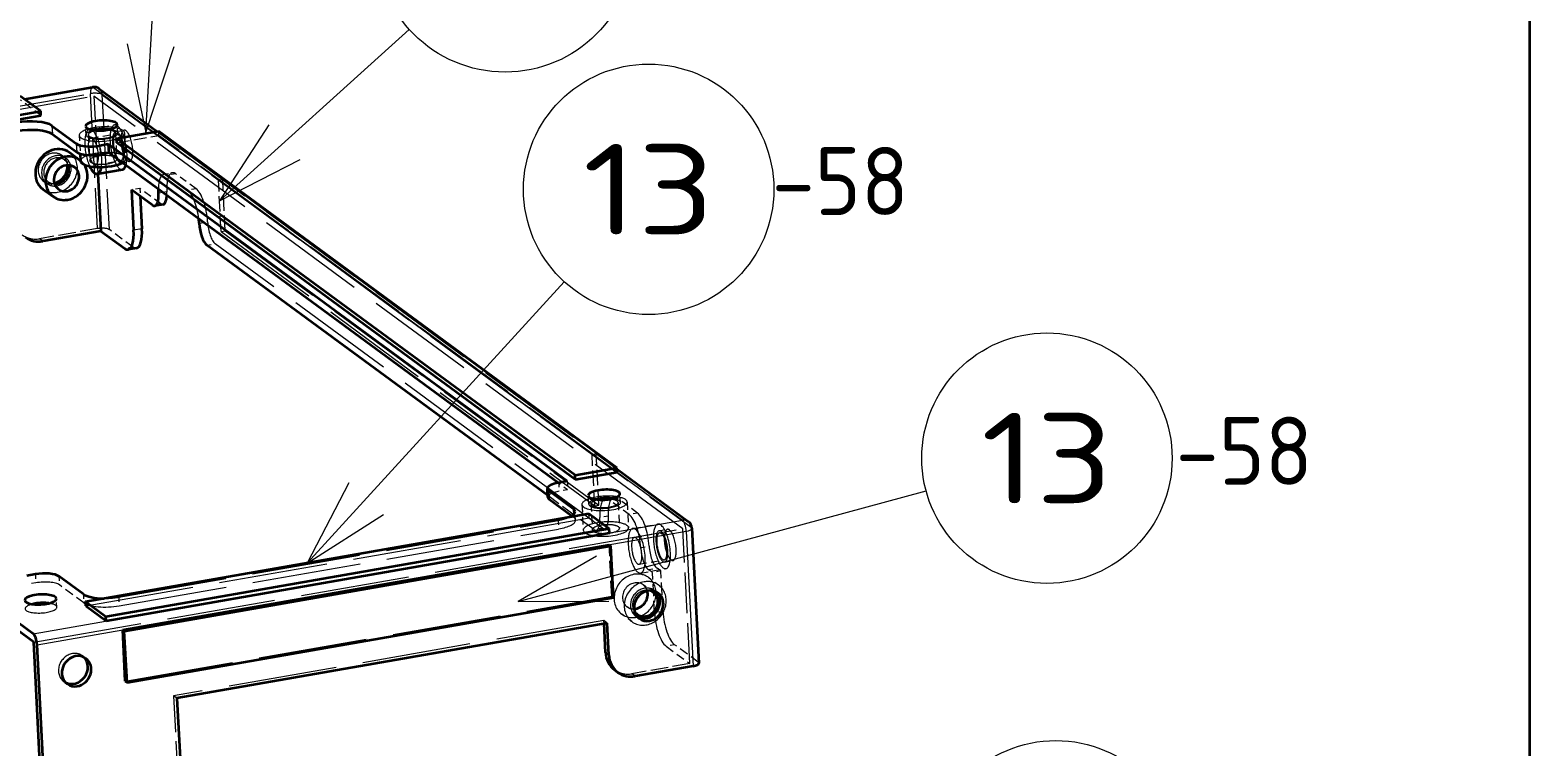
# Model space of a CAD drawing. Extents: x 23 to 417, y 3 to 294.
# Drawn here: x 123.17 to 156.29, y 163 to 178.82 of the extents above; entities that cross this region are included whole.
import ezdxf
from ezdxf.enums import TextEntityAlignment as Align

# ---------------------------------------------------------------- set-up
doc = ezdxf.new("R2010")
doc.units = 0
doc.linetypes.add('DASHED', pattern=[15, 12, -3])
doc.layers.get('0').update_dxf_attribs({"lineweight": 13})
doc.styles.get("Standard").update_dxf_attribs({"font": 'isocp.shx'})

# ---------------------------------------------------------------- blocks, each defined once
blk = doc.blocks.new('BLOCK4712')
at = {"color": 7, "lineweight": 13}
blk.add_text('-58', height=7.5, dxfattribs=at).set_placement((128.26, 45.98), (143.4, 45.98), align=Align.FIT)
blk = doc.blocks.new('BLOCK4713')
at = {"color": 7, "lineweight": 13}
blk.add_text('-58', height=7.5, dxfattribs=at).set_placement((83.67, 75.75), (98.81, 75.75), align=Align.FIT)
blk = doc.blocks.new('BLOCK4723')
at = {"color": 7, "lineweight": 13}
blk.add_line((11.2, -8.36), (101.3, 2.32), dxfattribs=at)
blk.add_lwpolyline([(20.49, -4.65), (11.2, -8.36), (21.1, -9.79)], dxfattribs=at)
blk.add_circle((115.03, 3.94), 13.82, dxfattribs=at)
blk.add_text('13', height=10, dxfattribs=at).set_placement((107.76, -1.06), (122.3, -1.06), align=Align.FIT)
blk = doc.blocks.new('BLOCK4724')
at = {"color": 7, "lineweight": 13}
blk.add_line((55.68, 33.1), (100.71, 45.3), dxfattribs=at)
blk.add_lwpolyline([(64.33, 38.12), (55.68, 33.1), (65.68, 33.13)], dxfattribs=at)
blk.add_circle((114.05, 48.92), 13.82, dxfattribs=at)
blk.add_text('13', height=10, dxfattribs=at).set_placement((106.78, 43.92), (121.32, 43.92), align=Align.FIT)
blk = doc.blocks.new('BLOCK4725')
at = {"color": 7, "lineweight": 13}
blk.add_line((32.41, 37.33), (60.77, 68.38), dxfattribs=at)
blk.add_lwpolyline([(37.01, 46.21), (32.41, 37.33), (40.83, 42.72)], dxfattribs=at)
blk.add_circle((70.09, 78.59), 13.82, dxfattribs=at)
blk.add_text('13', height=10, dxfattribs=at).set_placement((62.82, 73.59), (77.36, 73.59), align=Align.FIT)
blk = doc.blocks.new('BLOCK4726')
at = {"color": 7, "lineweight": 13}
blk.add_line((14.59, 84.86), (16.77, 124.2), dxfattribs=at)
blk.add_lwpolyline([(12.54, 94.65), (14.59, 84.86), (17.71, 94.36)], dxfattribs=at)
blk.add_circle((17.54, 138.01), 13.82, dxfattribs=at)
blk.add_text('13', height=10, dxfattribs=at).set_placement((10.27, 133.01), (24.8, 133.01), align=Align.FIT)
blk = doc.blocks.new('BLOCK4731')
at = {"color": 7, "lineweight": 13}
blk.add_line((22.72, 77.32), (43.67, 96.22), dxfattribs=at)
blk.add_lwpolyline([(28.16, 85.72), (22.72, 77.32), (31.63, 81.87)], dxfattribs=at)
blk.add_circle((54.24, 105.76), 14.24, dxfattribs=at)
blk.add_text('13', height=10, dxfattribs=at).set_placement((46.47, 100.76), (62.01, 100.76), align=Align.FIT)
blk = doc.blocks.new('BLOCK4732')
at = {"color": 7, "lineweight": 35, "ltscale": 0.190208}
blk.add_line((1.19, 88.54), (8.69, 89.85), dxfattribs=at)
at = {"color": 7, "lineweight": 13, "ltscale": 0.191685}
blk.add_line((1.26, 88.49), (8.81, 89.81), dxfattribs=at)
at = {"color": 7, "lineweight": 13, "ltscale": 0.206931}
blk.add_line((8.81, 89.81), (15.48, 84.91), dxfattribs=at)
at = {"color": 7, "lineweight": 35, "ltscale": 0.198275}
blk.add_line((9.45, 89.67), (15.84, 84.98), dxfattribs=at)
at = {"color": 7, "linetype": 'DASHED', "lineweight": 13}
for p, q in [((-63.17, 76.61), (8.48, 89.14)), ((-62.8, 76.34), (8.86, 88.87)), ((73.86, 41.13), (8.86, 88.87)), ((9.78, 89.03), (74.79, 41.3)), ((15.48, 84.91), (66.62, 47.37)), ((15.84, 84.98), (66.6, 47.71)), ((66.62, 47.37), (16.01, 84.53)), ((63.84, 49.33), (22.6, 79.61)), ((64.31, 49.42), (23.07, 79.69)), ((22.9, 73.93), (64.14, 43.65)), ((23.36, 74.01), (64.6, 43.73)), ((64.99, 41.2), (22.25, 72.58)), ((7.96, 32.61), (63.51, 42.33)), ((11.59, 33.57), (60.1, 42.05)), ((2.21, 28.61), (73.86, 41.13)), ((11.64, 32.62), (60.15, 41.1)), ((12.32, 24.3), (66.02, 33.68)), ((65.14, 31), (17.65, 22.7))]:
    blk.add_line(p, q, dxfattribs=at)
at = {"color": 7, "lineweight": 35, "ltscale": 0.069764}
for p, q in [((2.98, 87.23), (0.73, 88.88)), ((63.49, 42.8), (65.74, 41.15)), ((7.94, 33.09), (10.19, 31.44)), ((7.96, 32.61), (10.21, 30.96))]:
    blk.add_line(p, q, dxfattribs=at)
at = {"color": 7, "linetype": 'DASHED', "lineweight": 13, "ltscale": 0.069764}
for p, q in [((3, 86.75), (0.75, 88.41)), ((19.21, 78.49), (16.96, 80.14)), ((20.13, 78.65), (17.88, 80.3)), ((67.94, 42.7), (65.69, 44.35)), ((68.87, 42.86), (66.62, 44.52)), ((63.51, 42.33), (65.76, 40.67))]:
    blk.add_line(p, q, dxfattribs=at)
at = {"color": 7, "linetype": 'DASHED', "lineweight": 13, "ltscale": 0.372545}
for p, q in [((9.26, 74.26), (8.48, 89.14)), ((10.56, 74.15), (9.78, 89.03)), ((74.64, 26.25), (73.86, 41.13)), ((74.79, 41.3), (75.56, 26.41))]:
    blk.add_line(p, q, dxfattribs=at)
at = {"color": 7, "linetype": 'DASHED', "lineweight": 13, "ltscale": 0.214502}
blk.add_line((8.86, 88.87), (9.3, 80.3), dxfattribs=at)
at = {"color": 7, "lineweight": 35}
for p, q in [((-52.57, 77.52), (2.98, 87.23)), ((-52.54, 77.04), (3, 86.75)), ((66.59, 47.84), (15.98, 85)), ((61.09, 46.37), (10.44, 83.56)), ((61.96, 47.03), (11.35, 84.19)), ((61.99, 46.56), (11.38, 83.72)), ((60.09, 46.2), (10.49, 82.62)), ((2.16, 29.55), (-62.85, 77.29)), ((2.21, 28.61), (-62.8, 76.34)), ((58.95, 44.79), (21.32, 72.42)), ((7.94, 33.09), (63.49, 42.8)), ((10.19, 31.44), (65.74, 41.15)), ((10.21, 30.96), (65.76, 40.67)), ((12.03, 29.98), (65.72, 39.37)), ((12.21, 29.84), (65.91, 39.23)), ((12.51, 24.16), (66.2, 33.55)), ((65.51, 30.73), (18.02, 22.42)), ((8.99, -101.88), (2.21, 28.61)), ((9.36, -102.16), (2.58, 28.33))]:
    blk.add_line(p, q, dxfattribs=at)
at = {"color": 7, "lineweight": 35, "ltscale": 0.011862}
for p, q in [((3, 86.75), (2.98, 87.23)), ((11.38, 83.72), (11.35, 84.19)), ((61.99, 46.56), (61.96, 47.03)), ((66.62, 47.37), (66.59, 47.84)), ((65.76, 40.67), (65.74, 41.15)), ((7.96, 32.61), (7.94, 33.09)), ((10.21, 30.96), (10.19, 31.44))]:
    blk.add_line(p, q, dxfattribs=at)
at = {"color": 7, "lineweight": 13, "ltscale": 0.023723}
for p, q in [((4.22, 85.6), (4.27, 84.66)), ((6.91, 83.63), (6.96, 82.68)), ((9.51, 83.4), (9.56, 82.45)), ((59.06, 45.34), (59.11, 44.39))]:
    blk.add_line(p, q, dxfattribs=at)
at = {"color": 7, "lineweight": 35, "ltscale": 0.083411}
for p, q in [((4.22, 85.6), (6.91, 83.63)), ((4.27, 84.66), (6.96, 82.68)), ((59.06, 45.34), (61.75, 43.36)), ((7.69, 33.91), (5, 35.89))]:
    blk.add_line(p, q, dxfattribs=at)
at = {"color": 7, "linetype": 'DASHED', "lineweight": 13, "ltscale": 0.051232}
blk.add_line((7.24, 84.55), (7.35, 82.51), dxfattribs=at)
at = {"color": 7, "linetype": 'DASHED', "lineweight": 13, "ltscale": 0.023723}
for p, q in [((7.99, 84.59), (7.94, 85.54)), ((11.49, 84.77), (11.44, 85.72)), ((61.09, 46.37), (61.14, 45.43)), ((60.16, 46.21), (60.21, 45.26)), ((63.47, 43.85), (63.43, 44.8)), ((66.97, 44.03), (66.92, 44.98)), ((60.1, 42.05), (60.15, 41.1)), ((62.02, 42.09), (61.97, 43.03)), ((2.4, 36.11), (2.45, 35.16)), ((5, 35.89), (5.05, 34.94)), ((4.77, 32.48), (4.72, 33.42)), ((7.69, 33.91), (7.74, 32.96)), ((11.59, 33.57), (11.64, 32.62))]:
    blk.add_line(p, q, dxfattribs=at)
at = {"color": 7, "linetype": 'DASHED', "lineweight": 13, "ltscale": 0.071169}
for p, q in [((8.24, 84.6), (8.39, 81.76)), ((11.24, 84.76), (11.38, 81.92)), ((12.24, 84.81), (12.38, 81.97)), ((62.73, 43.81), (62.87, 40.97)), ((63.72, 43.87), (63.87, 41.02)), ((66.72, 44.02), (66.87, 41.18)), ((67.72, 44.07), (67.87, 41.23))]:
    blk.add_line(p, q, dxfattribs=at)
at = {"color": 7, "linetype": 'DASHED', "lineweight": 13, "ltscale": 0.070486}
for p, q in [((8.36, 85.21), (11.14, 85.69)), ((8.53, 84.22), (11.31, 84.71)), ((9.05, 81.27), (11.83, 81.75)), ((68.34, 41.17), (71.12, 41.65)), ((68.51, 40.18), (71.29, 40.67)), ((69.03, 37.23), (71.81, 37.71)), ((69.2, 36.24), (71.98, 36.73))]:
    blk.add_line(p, q, dxfattribs=at)
at = {"color": 7, "linetype": 'DASHED', "lineweight": 13, "ltscale": 0.023495}
for p, q in [((11.27, 84.95), (12.19, 85.12)), ((11.87, 81.51), (12.79, 81.67)), ((16.59, 80.25), (17.51, 80.41)), ((17.88, 80.3), (16.96, 80.14)), ((13.93, 78.69), (13, 78.53)), ((20.13, 78.65), (19.21, 78.49)), ((16.25, 76.99), (15.33, 76.83)), ((20.48, 74.85), (21.4, 75.01)), ((13.18, 72.22), (12.26, 72.06)), ((21.32, 72.42), (22.25, 72.58)), ((65.32, 44.47), (66.25, 44.63)), ((66.62, 44.52), (65.69, 44.35)), ((65.64, 42.53), (64.71, 42.37)), ((68.87, 42.86), (67.94, 42.7)), ((64.99, 41.2), (64.06, 41.04)), ((65.23, 41.13), (64.31, 40.97)), ((71.25, 40.91), (72.17, 41.07)), ((69.21, 39.06), (70.14, 39.22)), ((70.06, 36.64), (70.98, 36.8)), ((71.43, 36.47), (70.51, 36.31)), ((71.85, 37.46), (72.78, 37.63)), ((2.45, 35.16), (1.52, 35)), ((71.67, 32.01), (70.74, 31.85)), ((72.94, 28.34), (72.01, 28.18))]:
    blk.add_line(p, q, dxfattribs=at)
at = {"color": 7, "lineweight": 35, "ltscale": 0.117476}
for p, q in [((11.35, 84.19), (15.98, 85)), ((61.96, 47.03), (66.59, 47.84)), ((61.99, 46.56), (66.62, 47.37))]:
    blk.add_line(p, q, dxfattribs=at)
at = {"color": 7, "linetype": 'DASHED', "lineweight": 13, "ltscale": 0.117476}
blk.add_line((11.38, 83.72), (16.01, 84.53), dxfattribs=at)
at = {"color": 7, "linetype": 'DASHED', "lineweight": 13, "ltscale": 0.011862}
for p, q in [((16.01, 84.53), (15.98, 85)), ((63.51, 42.33), (63.49, 42.8))]:
    blk.add_line(p, q, dxfattribs=at)
at = {"color": 7, "lineweight": 35, "ltscale": 0.023584}
for p, q in [((10.44, 83.56), (9.51, 83.4)), ((10.49, 82.62), (9.56, 82.45)), ((61.09, 46.37), (60.16, 46.21))]:
    blk.add_line(p, q, dxfattribs=at)
at = {"color": 7, "lineweight": 35, "ltscale": 0.023723}
for p, q in [((10.44, 83.56), (10.49, 82.62)), ((58.96, 44.61), (58.91, 45.56))]:
    blk.add_line(p, q, dxfattribs=at)
at = {"color": 7, "linetype": 'DASHED', "lineweight": 13, "ltscale": 0.011627}
for p, q in [((5.37, 82.32), (5.75, 82.04)), ((3.3, 79.5), (3.67, 79.22)), ((3.24, 72.87), (2.86, 73.14)), ((70.75, 34.31), (71.13, 34.04)), ((68.68, 31.49), (69.05, 31.22)), ((65.51, 30.73), (65.14, 31)), ((7.6, 27.1), (7.98, 26.82)), ((68.62, 24.86), (68.24, 25.14)), ((5.53, 24.28), (5.91, 24)), ((18.02, 22.42), (17.65, 22.7))]:
    blk.add_line(p, q, dxfattribs=at)
at = {"color": 7, "linetype": 'DASHED', "lineweight": 13, "ltscale": 0.034882}
for p, q in [((5.6, 81.84), (6.72, 81.02)), ((3.82, 79.42), (4.95, 78.6)), ((70.6, 34.11), (69.48, 34.94)), ((71.19, 34.92), (70.07, 35.74)), ((68.24, 30.89), (67.11, 31.71)), ((68.83, 31.69), (67.7, 32.52))]:
    blk.add_line(p, q, dxfattribs=at)
at = {"color": 7, "lineweight": 35, "ltscale": 0.034882}
for p, q in [((6.19, 82.65), (7.31, 81.82)), ((3.23, 78.62), (4.35, 77.79))]:
    blk.add_line(p, q, dxfattribs=at)
at = {"color": 7, "lineweight": 35, "ltscale": 0.019938}
blk.add_line((7.35, 82.51), (7.39, 81.71), dxfattribs=at)
at = {"color": 7, "lineweight": 35, "ltscale": 0.070486}
blk.add_line((9.22, 80.28), (12, 80.77), dxfattribs=at)
at = {"color": 7, "lineweight": 35, "ltscale": 0.158043}
blk.add_line((9.3, 80.3), (9.63, 73.98), dxfattribs=at)
at = {"color": 7, "linetype": 'DASHED', "lineweight": 13, "ltscale": 0.011748}
for p, q in [((22.6, 79.61), (23.07, 79.69)), ((22.9, 73.93), (23.36, 74.01)), ((63.84, 49.33), (64.31, 49.42)), ((64.14, 43.65), (64.6, 43.73))]:
    blk.add_line(p, q, dxfattribs=at)
at = {"color": 7, "linetype": 'DASHED', "lineweight": 13, "ltscale": 0.142338}
for p, q in [((22.9, 73.93), (22.6, 79.61)), ((23.36, 74.01), (23.07, 79.69)), ((64.14, 43.65), (63.84, 49.33)), ((64.6, 43.73), (64.31, 49.42)), ((66.02, 33.68), (65.72, 39.37))]:
    blk.add_line(p, q, dxfattribs=at)
at = {"color": 7, "lineweight": 35, "ltscale": 0.111592}
blk.add_line((13, 78.53), (13.23, 74.07), dxfattribs=at)
at = {"color": 7, "lineweight": 35, "ltscale": 0.072091}
blk.add_line((15.33, 76.83), (13, 78.53), dxfattribs=at)
at = {"color": 7, "linetype": 'DASHED', "lineweight": 13, "ltscale": 0.021904}
blk.add_line((13.93, 78.69), (13.97, 77.82), dxfattribs=at)
at = {"color": 7, "linetype": 'DASHED', "lineweight": 13, "ltscale": 0.072091}
blk.add_line((16.25, 76.99), (13.93, 78.69), dxfattribs=at)
at = {"color": 7, "lineweight": 35, "ltscale": 0.089687}
blk.add_line((13.97, 77.82), (14.16, 74.24), dxfattribs=at)
at = {"color": 7, "lineweight": 13, "ltscale": 0.012235}
blk.add_line((16.46, 78.23), (15.98, 78.15), dxfattribs=at)
at = {"color": 7, "linetype": 'DASHED', "lineweight": 13, "ltscale": 0.01126}
blk.add_line((16.9, 78.31), (16.46, 78.23), dxfattribs=at)
at = {"color": 7, "lineweight": 35, "ltscale": 0.023495}
for p, q in [((16.5, 76.91), (15.57, 76.75)), ((13.55, 72.11), (12.62, 71.94)), ((2.4, 36.11), (1.47, 35.95))]:
    blk.add_line(p, q, dxfattribs=at)
at = {"color": 7, "linetype": 'DASHED', "lineweight": 13, "ltscale": 0.162206}
for p, q in [((9.26, 74.26), (2.86, 73.14)), ((74.64, 26.25), (68.24, 25.14))]:
    blk.add_line(p, q, dxfattribs=at)
at = {"color": 7, "lineweight": 35, "ltscale": 0.162206}
for p, q in [((9.63, 73.98), (3.24, 72.87)), ((75.01, 25.98), (68.62, 24.86))]:
    blk.add_line(p, q, dxfattribs=at)
at = {"color": 7, "lineweight": 35, "ltscale": 0.081391}
blk.add_line((9.63, 73.98), (12.26, 72.06), dxfattribs=at)
at = {"color": 7, "linetype": 'DASHED', "lineweight": 13, "ltscale": 0.081391}
for p, q in [((13.18, 72.22), (10.56, 74.15)), ((72.01, 28.18), (74.64, 26.25)), ((75.56, 26.41), (72.94, 28.34))]:
    blk.add_line(p, q, dxfattribs=at)
at = {"color": 7, "lineweight": 13, "ltscale": 0.023495}
blk.add_line((14.16, 74.24), (13.23, 74.07), dxfattribs=at)
at = {"color": 7, "lineweight": 35, "ltscale": 0.243678}
blk.add_line((66.6, 47.71), (74.45, 41.94), dxfattribs=at)
at = {"color": 7, "lineweight": 13, "ltscale": 0.223243}
blk.add_line((66.62, 47.37), (73.81, 42.08), dxfattribs=at)
at = {"color": 7, "linetype": 'DASHED', "lineweight": 13, "ltscale": 0.158368}
blk.add_line((64.06, 41.04), (58.95, 44.79), dxfattribs=at)
at = {"color": 7, "linetype": 'DASHED', "lineweight": 13, "ltscale": 0.032626}
blk.add_line((61.14, 45.43), (60.09, 46.2), dxfattribs=at)
at = {"color": 7, "linetype": 'DASHED', "lineweight": 13, "ltscale": 0.023584}
blk.add_line((61.14, 45.43), (60.21, 45.26), dxfattribs=at)
at = {"color": 7, "lineweight": 35, "ltscale": 0.07763}
blk.add_line((59.11, 44.39), (61.61, 42.55), dxfattribs=at)
at = {"color": 7, "lineweight": 13, "ltscale": 0.017045}
blk.add_line((61.75, 43.36), (61.78, 42.68), dxfattribs=at)
at = {"color": 7, "lineweight": 13}
for p, q in [((2.16, 29.55), (73.81, 42.08)), ((2.58, 28.33), (74.24, 40.86))]:
    blk.add_line(p, q, dxfattribs=at)
at = {"color": 7, "linetype": 'DASHED', "lineweight": 13, "ltscale": 0.005781}
blk.add_line((61.61, 42.55), (61.8, 42.42), dxfattribs=at)
at = {"color": 7, "linetype": 'DASHED', "lineweight": 13, "ltscale": 0.006678}
blk.add_line((61.78, 42.68), (61.8, 42.42), dxfattribs=at)
at = {"color": 7, "lineweight": 13, "ltscale": 0.372545}
blk.add_line((74.24, 40.86), (75.01, 25.98), dxfattribs=at)
at = {"color": 7, "lineweight": 35, "ltscale": 0.372545}
blk.add_line((74.86, 41.19), (75.63, 26.3), dxfattribs=at)
at = {"color": 7, "lineweight": 35, "ltscale": 0.005814}
for p, q in [((65.72, 39.37), (65.91, 39.23)), ((12.03, 29.98), (12.21, 29.84)), ((12.32, 24.3), (12.51, 24.16))]:
    blk.add_line(p, q, dxfattribs=at)
at = {"color": 7, "lineweight": 35, "ltscale": 0.142338}
for p, q in [((66.2, 33.55), (65.91, 39.23)), ((12.32, 24.3), (12.03, 29.98)), ((12.51, 24.16), (12.21, 29.84))]:
    blk.add_line(p, q, dxfattribs=at)
at = {"color": 7, "linetype": 'DASHED', "lineweight": 13, "ltscale": 0.013955}
for p, q in [((70.51, 36.31), (70.06, 36.64)), ((71.43, 36.47), (70.98, 36.8))]:
    blk.add_line(p, q, dxfattribs=at)
at = {"color": 7, "linetype": 'DASHED', "lineweight": 13, "ltscale": 0.111592}
for p, q in [((71.67, 32.01), (71.43, 36.47)), ((70.74, 31.85), (70.51, 36.31))]:
    blk.add_line(p, q, dxfattribs=at)
at = {"color": 7, "linetype": 'DASHED', "lineweight": 13, "ltscale": 0.083411}
blk.add_line((7.74, 32.96), (5.05, 34.94), dxfattribs=at)
at = {"color": 7, "linetype": 'DASHED', "lineweight": 13, "ltscale": 0.005814}
blk.add_line((66.02, 33.68), (66.2, 33.55), dxfattribs=at)
at = {"color": 7, "linetype": 'DASHED', "lineweight": 13, "ltscale": 0.008455}
blk.add_line((65.16, 30.67), (65.14, 31), dxfattribs=at)
at = {"color": 7, "lineweight": 35, "ltscale": 0.079413}
blk.add_line((65.32, 27.49), (65.16, 30.67), dxfattribs=at)
at = {"color": 7, "lineweight": 35, "ltscale": 0.087868}
blk.add_line((65.69, 27.22), (65.51, 30.73), dxfattribs=at)
at = {"color": 7, "lineweight": 13, "ltscale": 0.011627}
blk.add_line((65.69, 27.22), (65.32, 27.49), dxfattribs=at)
at = {"color": 7, "lineweight": 35, "ltscale": 0.011627}
blk.add_line((66.32, 25.56), (66.7, 25.29), dxfattribs=at)
at = {"color": 7, "linetype": 'DASHED', "lineweight": 13, "ltscale": 0.334552}
blk.add_line((17.65, 22.7), (18.34, 9.34), dxfattribs=at)
at = {"color": 7, "lineweight": 35, "ltscale": 0.334552}
blk.add_line((18.02, 22.42), (18.72, 9.06), dxfattribs=at)
at = {"color": 7, "lineweight": 35}
for centre, start, end in [((8.86, 88.87), 53.7091, 99.9179), ((73.86, 41.13), 2.9737, 53.7119)]:
    blk.add_arc(centre, 1, start, end, dxfattribs=at)
at = {"color": 7, "linetype": 'DASHED', "lineweight": 13}
for centre, major_axis, ratio, start_param, end_param in [((8.86, 88.87), (0.172, -0.985), 0.341706, 3.141616, 4.370022), ((8.86, 88.87), (-0.592, -0.806), 0.885263, 2.316356, 3.141546), ((8.86, 88.87), (0.999, 0.052), 0.31551, 0.368375, 1.939171), ((9.74, 84.68), (-2.5, -0.13), 0.31551, 5.080763, 6.283145), ((9.74, 84.68), (-2.5, -0.13), 0.31551, 6.283145, 9.424737), ((8.79, 82.75), (0.43, -2.46), 0.341706, 3.138006, 5.361573), ((9.74, 84.68), (-1.75, -0.09), 0.31551, 5.249739, 6.283145), ((9.74, 84.68), (-1.75, -0.09), 0.31551, 6.283145, 9.424737), ((9.74, 84.68), (-1.5, -0.08), 0.31551, 5.135557, 6.283145), ((9.74, 84.68), (-1.5, -0.08), 0.31551, 6.283145, 8.222356), ((8.79, 82.75), (0.43, -2.46), 0.341706, 2.799225, 3.138006), ((8.79, 82.75), (0.43, -2.46), 0.341706, 0.749409, 2.799225), ((9.74, 84.68), (-2.5, -0.13), 0.31551, 3.141552, 5.080763), ((9.74, 84.68), (-1.5, -0.08), 0.31551, 1.939171, 3.141552), ((9.74, 84.68), (-1.5, -0.08), 0.31551, 3.141552, 4.29069), ((11.57, 83.23), (0.43, -2.46), 0.341706, 3.141591, 6.283184), ((9.74, 84.68), (-1.75, -0.09), 0.31551, 3.141552, 4.175005), ((11.57, 83.23), (0.3, -1.72), 0.341706, 3.141591, 5.940818), ((11.57, 83.23), (0.26, -1.48), 0.341706, 3.141591, 5.940818), ((11.57, 83.23), (0.43, -2.46), 0.341706, 2.799225, 3.141591), ((11.57, 83.23), (0.3, -1.72), 0.341706, 6.283184, 9.424777), ((11.57, 83.23), (0.26, -1.48), 0.341706, 6.283184, 9.424777), ((11.57, 83.23), (0.43, -2.46), 0.341706, 0.564291, 2.799225), ((12.49, 83.39), (-0.3, 1.72), 0.341706, 6.283184, 9.424777), ((12.49, 83.39), (-0.3, 1.72), 0.341706, 5.940818, 6.283184), ((12.49, 83.39), (-0.3, 1.72), 0.341706, 3.141591, 5.940818), ((8.79, 82.75), (0.26, -1.48), 0.341706, 3.141591, 5.940818), ((8.79, 82.75), (0.26, -1.48), 0.341706, 6.283184, 9.424777), ((4.33, 80.91), (-1.04, -1.41), 0.885263, 3.887152, 6.283177), ((4.71, 80.63), (-1.04, -1.41), 0.885263, 3.141584, 6.283177), ((4.71, 80.63), (-0.89, -1.21), 0.885263, 3.887152, 6.283177), ((4.33, 80.91), (-1.04, -1.41), 0.885263, 3.141584, 3.887152), ((4.71, 80.63), (-0.89, -1.21), 0.885263, 3.141584, 3.887152), ((4.71, 80.63), (-1.04, -1.41), 0.885263, 0.74556, 3.141584), ((4.71, 80.63), (-1.48, -2.02), 0.885263, 0.74556, 3.141584), ((4.33, 80.91), (-1.04, -1.41), 0.885263, 2.35115, 3.141584), ((4.71, 80.63), (-0.89, -1.21), 0.885263, 2.588948, 3.141584), ((9.89, 81.84), (-2.5, -0.13), 0.31551, 5.080763, 6.283145), ((5.83, 79.81), (-1.48, -2.02), 0.885263, 2.821323, 3.100024), ((9.89, 81.84), (-1.5, -0.08), 0.31551, 3.141552, 6.283145), ((9.89, 81.84), (-1.5, -0.08), 0.31551, 6.283145, 8.222356), ((8.79, 82.75), (0.26, -1.48), 0.341706, 5.940818, 6.283184), ((9.89, 81.84), (-2.5, -0.13), 0.31551, 3.141552, 5.080763), ((9.89, 81.84), (-1.5, -0.08), 0.31551, 1.939171, 3.141552), ((11.57, 83.23), (0.26, -1.48), 0.341706, 5.940818, 6.283184), ((11.57, 83.23), (0.3, -1.72), 0.341706, 5.940818, 6.283184), ((9.89, 81.84), (-2.5, -0.13), 0.31551, 2.558944, 3.141552), ((4.33, 80.91), (-1.04, -1.41), 0.885263, 6.283177, 7.073527), ((17.1, 77.29), (0.52, -2.96), 0.341706, 3.141613, 4.198473), ((17.1, 77.29), (0.52, -2.96), 0.341706, 2.799225, 3.141613), ((18.03, 77.46), (-0.52, 2.96), 0.341706, 0.00002, 1.217996), ((18.03, 77.46), (-0.52, 2.96), 0.341706, 5.940818, 6.283205), ((4.71, 80.63), (-1.48, -2.02), 0.885263, 6.283177, 7.028745), ((4.71, 80.63), (-1.04, -1.41), 0.885263, 6.283177, 7.028745), ((4.71, 80.63), (-0.89, -1.21), 0.885263, 6.283177, 6.836278), ((16.15, 78.88), (-0.34, 1.97), 0.341706, 4.343943, 4.359589), ((16.15, 78.88), (-0.34, 1.97), 0.341706, 4.136203, 4.343943), ((19.35, 75.64), (0.52, -2.96), 0.341706, 1.399975, 2.799225), ((20.28, 75.81), (-0.52, 2.96), 0.341706, 4.380454, 5.940818), ((16.15, 78.88), (-0.34, 1.97), 0.341706, 2.799225, 3.141613), ((22.15, 74.48), (-0.34, 1.97), 0.341706, 1.238862, 2.799225), ((2.72, 75.98), (-1.78, -2.42), 0.885263, 6.283139, 7.028745), ((9.63, 73.98), (0.999, 0.052), 0.31551, 0.368375, 1.939171), ((13.03, 75.06), (-0.52, 2.96), 0.341706, 2.799225, 3.141616), ((60.96, 44.71), (-2, -0.1), 0.31551, 5.080763, 6.283204), ((65.22, 43.94), (-2.5, -0.13), 0.31551, 3.141552, 5.080763), ((65.22, 43.94), (-2.5, -0.13), 0.31551, 5.080763, 6.283145), ((65.22, 43.94), (-2.5, -0.13), 0.31551, 6.283145, 9.424737), ((65.22, 43.94), (-1.75, -0.09), 0.31551, 5.249739, 6.283145), ((65.22, 43.94), (-1.75, -0.09), 0.31551, 6.283145, 9.424737), ((65.22, 43.94), (-1.5, -0.08), 0.31551, 5.135557, 6.283145), ((65.22, 43.94), (-1.5, -0.08), 0.31551, 6.283145, 8.222356), ((65.84, 41.51), (0.52, -2.96), 0.341706, 3.141613, 4.359589), ((65.84, 41.51), (0.52, -2.96), 0.341706, 2.799225, 3.141613), ((66.76, 41.67), (-0.52, 2.96), 0.341706, 0.00002, 1.217996), ((65.22, 43.94), (-1.5, -0.08), 0.31551, 1.939171, 3.141552), ((65.22, 43.94), (-1.5, -0.08), 0.31551, 3.141552, 4.29069), ((65.22, 43.94), (-1.75, -0.09), 0.31551, 3.141552, 4.175005), ((66.76, 41.67), (-0.52, 2.96), 0.341706, 5.940818, 6.283205), ((58.97, 42.88), (-3, -0.16), 0.31551, 1.939171, 2.49839), ((59.02, 41.93), (-3, -0.16), 0.31551, 1.939171, 3.141612), ((59.02, 41.93), (-3, -0.16), 0.31551, 3.141612, 3.509967), ((65.37, 41.1), (-2.5, -0.13), 0.31551, 5.080763, 6.283145), ((65.37, 41.1), (-1.5, -0.08), 0.31551, 3.141552, 6.283145), ((63.96, 42.94), (0.34, -1.97), 0.341706, 0.00002, 1.217996), ((65.37, 41.1), (-2.5, -0.13), 0.31551, 3.141552, 5.080763), ((64.89, 43.1), (-0.34, 1.97), 0.341706, 3.141613, 4.343943), ((64.89, 43.1), (-0.34, 1.97), 0.341706, 4.343943, 4.359589), ((68.09, 39.86), (0.52, -2.96), 0.341706, 1.238862, 2.799225), ((69.01, 40.02), (-0.52, 2.96), 0.341706, 4.380454, 5.940818), ((71.55, 39.19), (0.43, -2.46), 0.341706, 3.141591, 6.283184), ((71.55, 39.19), (0.43, -2.46), 0.341706, 2.799225, 3.141591), ((71.55, 39.19), (0.43, -2.46), 0.341706, 6.283184, 9.082411), ((73.86, 41.13), (-0.592, -0.806), 0.885263, 2.316356, 3.1416), ((65.37, 41.1), (-2.5, -0.13), 0.31551, 6.283145, 9.424737), ((65.37, 41.1), (-1.5, -0.08), 0.31551, 6.283145, 8.222356), ((63.96, 42.94), (0.34, -1.97), 0.341706, 5.940818, 6.283205), ((64.89, 43.1), (-0.34, 1.97), 0.341706, 2.799225, 3.141613), ((65.37, 41.1), (-1.5, -0.08), 0.31551, 1.939171, 3.141552), ((68.77, 38.7), (0.43, -2.46), 0.341706, 3.141591, 6.283184), ((68.77, 38.7), (0.26, -1.48), 0.341706, 3.141591, 5.940818), ((68.77, 38.7), (0.43, -2.46), 0.341706, 2.799225, 3.141591), ((68.77, 38.7), (0.26, -1.48), 0.341706, 6.283184, 9.424777), ((68.77, 38.7), (0.43, -2.46), 0.341706, 6.283184, 9.082411), ((71.55, 39.19), (0.3, -1.72), 0.341706, 3.141591, 5.940818), ((71.55, 39.19), (0.26, -1.48), 0.341706, 3.141591, 5.940818), ((71.55, 39.19), (0.3, -1.72), 0.341706, 6.283184, 9.424777), ((71.55, 39.19), (0.26, -1.48), 0.341706, 6.283184, 9.424777), ((72.47, 39.35), (-0.3, 1.72), 0.341706, 6.283184, 9.424777), ((72.47, 39.35), (-0.3, 1.72), 0.341706, 5.940818, 6.283184), ((72.47, 39.35), (-0.3, 1.72), 0.341706, 3.141591, 5.940818), ((73.86, 41.13), (-0.999, -0.052), 0.31551, 3.141585, 3.509967), ((69.96, 38.53), (0.34, -1.97), 0.341706, 4.380454, 5.940818), ((70.89, 38.69), (-0.34, 1.97), 0.341706, 1.238862, 2.799225), ((68.77, 38.7), (0.26, -1.48), 0.341706, 5.940818, 6.283184), ((71.55, 39.19), (0.26, -1.48), 0.341706, 5.940818, 6.283184), ((71.55, 39.19), (0.3, -1.72), 0.341706, 5.940818, 6.283184), ((3.2, 34.61), (-2, -0.1), 0.31551, 3.509967, 5.080763), ((68.59, 33.73), (1.48, 2.02), 0.885263, 0.74556, 3.141584), ((68.59, 33.73), (0.89, 1.21), 0.885263, 6.283177, 9.424769), ((68.59, 33.73), (1.48, 2.02), 0.885263, 3.141584, 6.283177), ((69.71, 32.9), (1.48, 2.02), 0.885263, 0.74556, 3.141584), ((69.71, 32.9), (1.48, 2.02), 0.885263, 3.141584, 6.283177), ((68.59, 33.73), (1.48, 2.02), 0.885263, 6.283177, 7.028745), ((68.59, 33.73), (0.89, 1.21), 0.885263, 5.674887, 6.283177), ((69.71, 32.9), (1.48, 2.02), 0.885263, 6.283177, 7.028745), ((10.47, 34.4), (-3, -0.16), 0.31551, 1.380653, 1.939171), ((69.71, 32.9), (1.04, 1.41), 0.885263, 0.74556, 3.141584), ((69.71, 32.9), (0.89, 1.21), 0.885263, 0.347241, 2.794702), ((69.71, 32.9), (1.04, 1.41), 0.885263, 6.283177, 7.028745), ((69.71, 32.9), (1.04, 1.41), 0.885263, 6.132687, 6.283177), ((3.02, 32.39), (-1.75, -0.09), 0.31551, 5.249739, 6.283145), ((3.02, 32.39), (-1.75, -0.09), 0.31551, 6.283145, 9.424737), ((3.02, 32.39), (-1.75, -0.09), 0.31551, 3.141552, 4.175005), ((10.51, 33.45), (-3, -0.16), 0.31551, 0.368375, 1.939171), ((68.59, 33.73), (0.89, 1.21), 0.885263, 3.141584, 3.749556), ((69.71, 32.9), (1.04, 1.41), 0.885263, 3.141584, 3.29225), ((71.86, 31.02), (0.52, -2.96), 0.341706, 4.370022, 5.940818), ((72.79, 31.18), (-0.52, 2.96), 0.341706, 1.228429, 2.799225), ((6.57, 25.69), (1.04, 1.41), 0.885263, 0.74556, 3.141584), ((6.57, 25.69), (1.04, 1.41), 0.885263, 6.283177, 7.028745), ((6.57, 25.69), (1.04, 1.41), 0.885263, 6.132687, 6.283177), ((68.1, 27.98), (1.78, 2.42), 0.885263, 3.141546, 3.887152), ((74.64, 26.25), (0.999, 0.052), 0.31551, 0.000019, 0.368375), ((6.57, 25.69), (1.04, 1.41), 0.885263, 3.141584, 3.29225)]:
    blk.add_ellipse(centre, major_axis=major_axis, ratio=ratio, start_param=start_param, end_param=end_param, dxfattribs=at)
at = {"color": 7, "lineweight": 13}
for centre, major_axis, ratio, start_param, end_param in [((8.86, 88.87), (0.172, -0.985), 0.341706, 2.799225, 3.141616), ((8.86, 88.87), (-0.592, -0.806), 0.885263, 3.141546, 3.887152), ((73.86, 41.13), (-0.592, -0.806), 0.885263, 3.1416, 3.887152), ((73.86, 41.13), (0.172, -0.985), 0.341706, 1.228429, 2.799225), ((73.86, 41.13), (-0.999, -0.052), 0.31551, 1.939171, 3.141585)]:
    blk.add_ellipse(centre, major_axis=major_axis, ratio=ratio, start_param=start_param, end_param=end_param, dxfattribs=at)
at = {"color": 7, "lineweight": 35}
for centre, major_axis, ratio, start_param, end_param in [((1.44, 85.12), (-3, -0.16), 0.31551, 3.509967, 5.080763), ((9.69, 85.63), (-1.75, -0.09), 0.31551, 3.141552, 6.283145), ((1.49, 84.17), (-3, -0.16), 0.31551, 3.509967, 5.080763), ((9.69, 85.63), (-1.75, -0.09), 0.31551, 6.283145, 8.222356), ((9.74, 84.68), (-1.75, -0.09), 0.31551, 5.080763, 5.249739), ((9.74, 84.68), (-1.75, -0.09), 0.31551, 4.175005, 5.080763), ((9.74, 84.68), (-1.5, -0.08), 0.31551, 4.29069, 5.135557), ((9.69, 85.63), (-1.75, -0.09), 0.31551, 1.939171, 3.141552), ((4.71, 80.63), (-1.48, -2.02), 0.885263, 3.141584, 6.283177), ((8.76, 83.95), (-2, -0.1), 0.31551, 0.368375, 1.939171), ((5.83, 79.81), (-1.48, -2.02), 0.885263, 3.141584, 6.283177), ((5.83, 79.81), (-0.89, -1.21), 0.885263, 3.887152, 6.283177), ((4.33, 80.91), (-1.04, -1.41), 0.885263, 0.790341, 2.35115), ((4.71, 80.63), (-0.89, -1.21), 0.885263, 0.553092, 2.588948), ((5.83, 79.81), (-0.89, -1.21), 0.885263, 3.141584, 3.887152), ((5.83, 79.81), (-1.48, -2.02), 0.885263, 0.74556, 2.821323), ((8.81, 83), (-2, -0.1), 0.31551, 0.368375, 1.939171), ((5.83, 79.81), (-1.48, -2.02), 0.885263, 3.100024, 3.141584), ((9.89, 81.84), (-2.5, -0.13), 0.31551, 6.283145, 8.842129), ((8.79, 82.75), (0.43, -2.46), 0.341706, 5.361573, 6.283184), ((11.57, 83.23), (0.43, -2.46), 0.341706, 6.283184, 6.847477), ((5.83, 79.81), (-0.89, -1.21), 0.885263, 6.283177, 9.424769), ((8.79, 82.75), (0.43, -2.46), 0.341706, 6.283184, 7.032594), ((15.23, 78.72), (0.34, -1.97), 0.341706, 0.00002, 1.217996), ((17.1, 77.29), (0.52, -2.96), 0.341706, 4.198473, 4.359589), ((16.15, 78.88), (-0.34, 1.97), 0.341706, 3.141613, 4.136203), ((5.83, 79.81), (-1.48, -2.02), 0.885263, 6.283177, 7.028745), ((15.23, 78.72), (0.34, -1.97), 0.341706, 5.940818, 6.283205), ((19.35, 75.64), (0.52, -2.96), 0.341706, 1.238862, 1.399975), ((21.22, 74.32), (0.34, -1.97), 0.341706, 4.380454, 5.940818), ((3.09, 75.71), (-1.78, -2.42), 0.885263, 6.283139, 7.028745), ((12.11, 74.9), (0.52, -2.96), 0.341706, 0.000024, 1.228429), ((13.03, 75.06), (-0.52, 2.96), 0.341706, 3.141616, 4.370022), ((12.11, 74.9), (0.52, -2.96), 0.341706, 5.940818, 6.283209), ((60.91, 45.66), (-2, -0.1), 0.31551, 5.080763, 6.283204), ((60.91, 45.66), (-2, -0.1), 0.31551, 0.000019, 0.368375), ((65.17, 44.89), (-1.75, -0.09), 0.31551, 3.141552, 6.283145), ((65.17, 44.89), (-1.75, -0.09), 0.31551, 6.283145, 8.222356), ((65.17, 44.89), (-1.75, -0.09), 0.31551, 1.939171, 3.141552), ((60.96, 44.71), (-2, -0.1), 0.31551, 0.000019, 0.368375), ((58.97, 42.88), (-3, -0.16), 0.31551, 3.141612, 3.509967), ((65.22, 43.94), (-1.75, -0.09), 0.31551, 5.080763, 5.249739), ((65.22, 43.94), (-1.75, -0.09), 0.31551, 4.175005, 5.080763), ((65.22, 43.94), (-1.5, -0.08), 0.31551, 4.29069, 5.135557), ((58.97, 42.88), (-3, -0.16), 0.31551, 2.49839, 3.141612), ((3.15, 35.56), (-2, -0.1), 0.31551, 3.509967, 5.080763), ((2.97, 33.33), (-1.75, -0.09), 0.31551, 3.141552, 6.283145), ((2.97, 33.33), (-1.75, -0.09), 0.31551, 6.283145, 8.222356), ((2.97, 33.33), (-1.75, -0.09), 0.31551, 1.939171, 3.141552), ((10.47, 34.4), (-3, -0.16), 0.31551, 0.368375, 1.380653), ((70.09, 32.63), (1.04, 1.41), 0.885263, 6.283177, 9.424769), ((68.59, 33.73), (0.89, 1.21), 0.885263, 3.887152, 5.674887), ((69.71, 32.9), (1.04, 1.41), 0.885263, 3.29225, 6.132687), ((69.71, 32.9), (0.89, 1.21), 0.885263, 3.887152, 6.283177), ((70.09, 32.63), (1.04, 1.41), 0.885263, 3.887152, 6.283177), ((69.71, 32.9), (0.89, 1.21), 0.885263, 6.283177, 6.630426), ((3.02, 32.39), (-1.75, -0.09), 0.31551, 5.080763, 5.249739), ((3.02, 32.39), (-1.75, -0.09), 0.31551, 4.175005, 5.080763), ((68.59, 33.73), (0.89, 1.21), 0.885263, 3.749556, 3.887152), ((69.71, 32.9), (0.89, 1.21), 0.885263, 2.794702, 3.141584), ((69.71, 32.9), (0.89, 1.21), 0.885263, 3.141584, 3.887152), ((70.09, 32.63), (1.04, 1.41), 0.885263, 3.141584, 3.887152), ((2.21, 28.61), (-0.172, 0.985), 0.341706, 4.370022, 5.940818), ((6.94, 25.41), (1.04, 1.41), 0.885263, 6.283177, 9.424769), ((6.57, 25.69), (1.04, 1.41), 0.885263, 3.29225, 6.132687), ((6.94, 25.41), (1.04, 1.41), 0.885263, 3.887152, 6.283177), ((68.1, 27.98), (1.78, 2.42), 0.885263, 2.316356, 3.141546), ((68.47, 27.7), (1.78, 2.42), 0.885263, 2.316356, 3.141546), ((68.47, 27.7), (1.78, 2.42), 0.885263, 3.141546, 3.887152), ((74.64, 26.25), (0.999, 0.052), 0.31551, 5.080763, 6.283204), ((6.94, 25.41), (1.04, 1.41), 0.885263, 3.141584, 3.887152)]:
    blk.add_ellipse(centre, major_axis=major_axis, ratio=ratio, start_param=start_param, end_param=end_param, dxfattribs=at)

msp = doc.modelspace()

# ---------------------------------------------------------------- linework, layer by layer
at = {"color": 7, "lineweight": 35}
msp.add_line((156.2861, 131.4948), (156.2861, 206.6041), dxfattribs=at)

# ---------------------------------------------------------------- block references
at = {"lineweight": 0, "xscale": 0.2, "yscale": 0.2, "zscale": 0.2}
for name in ['BLOCK4726', 'BLOCK4731', 'BLOCK4725', 'BLOCK4732', 'BLOCK4713', 'BLOCK4724', 'BLOCK4712', 'BLOCK4723']:
    msp.add_blockref(name, (122.8119, 159.5867), dxfattribs=at)

doc.saveas('drawing.dxf')
